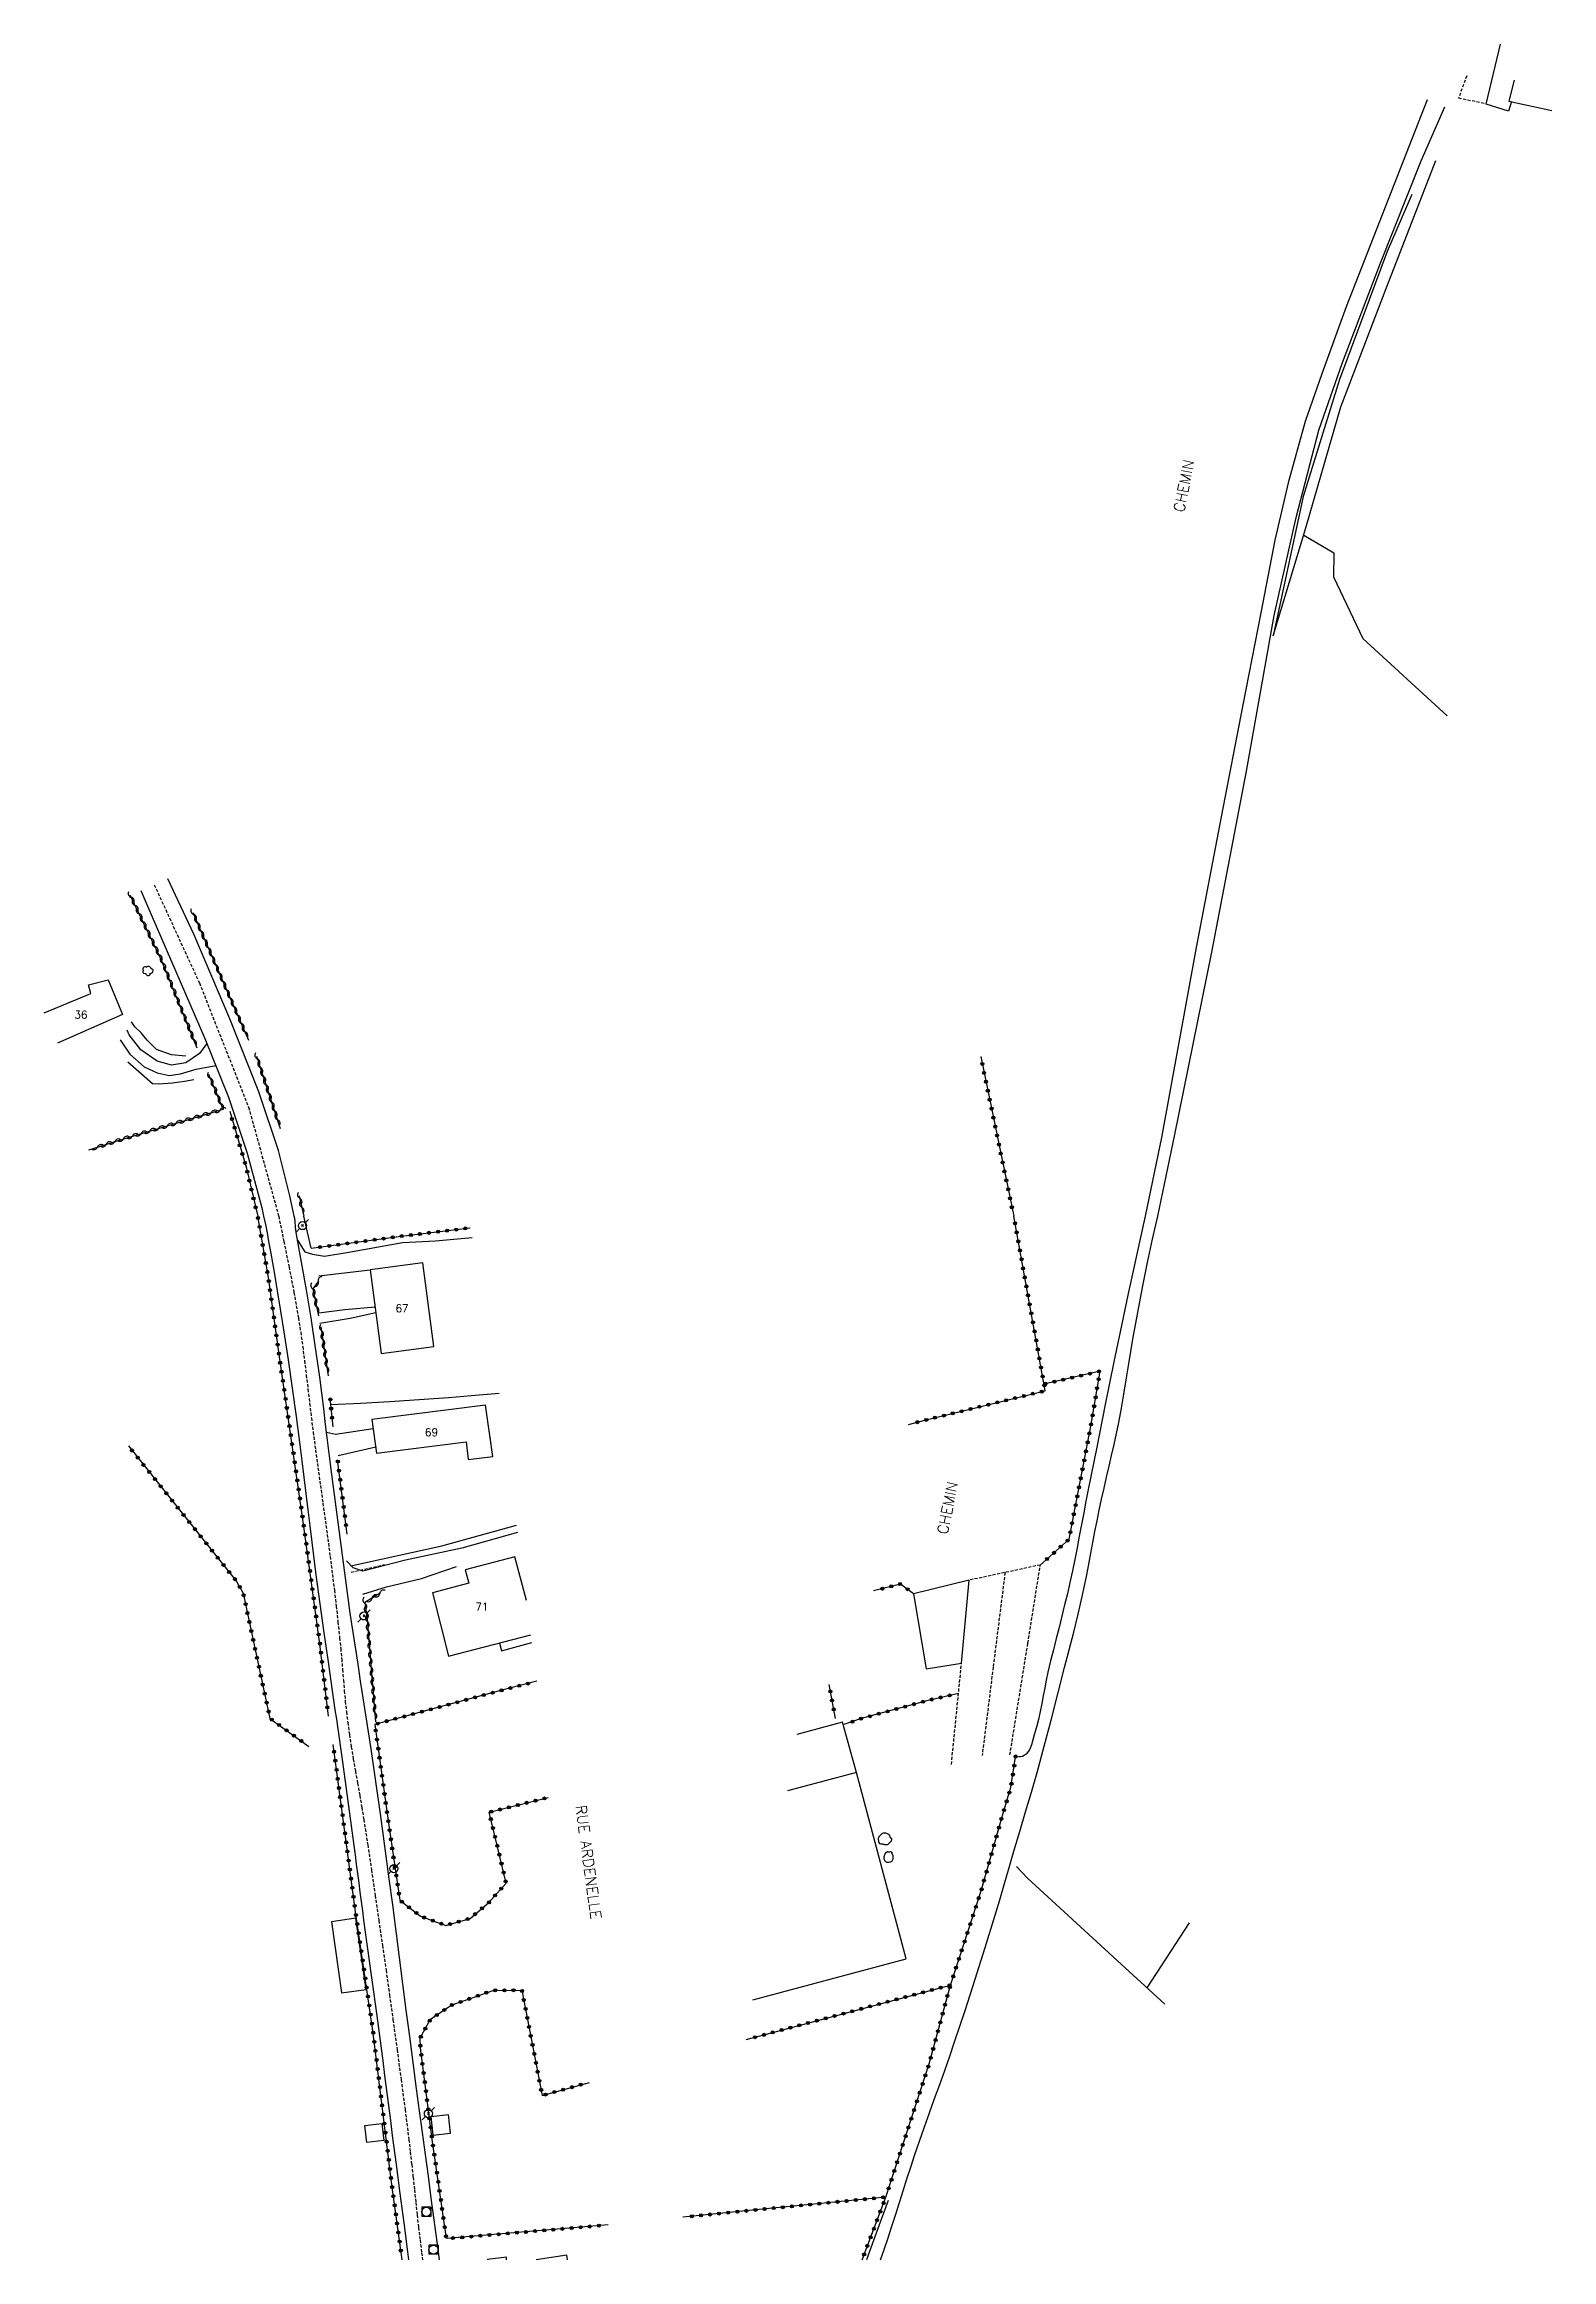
# Model space of a CAD drawing. Header units: millimetres. Extents: x 168000 to 168934, y 138000 to 139000.
# Drawn here: x 168177.7 to 168424.8, y 138000 to 138363.1 of the extents above; entities that cross this region are included whole.
import ezdxf
from ezdxf.enums import TextEntityAlignment as Align

# ---------------------------------------------------------------- set-up
doc = ezdxf.new("R2010")
doc.units = ezdxf.units.MM
doc.linetypes.add('DASHED', pattern=[0.75, 0.5, -0.25])
doc.layers.get('0').update_dxf_attribs({"linetype": 'CONTINUOUS'})
for name, color, linetype in [('W0001', 6, 'DASHED'), ('W0008', 7, 'CONTINUOUS'), ('W0017', 7, 'CONTINUOUS'), ('W0071', 7, 'CONTINUOUS'), ('W0101', 7, 'CONTINUOUS'), ('W0104', 1, 'CONTINUOUS'), ('W0112', 1, 'DASHED'), ('W0130', 7, 'CONTINUOUS'), ('W0211', 2, 'CONTINUOUS'), ('W0214', 2, 'CONTINUOUS'), ('W0300', 7, 'CONTINUOUS'), ('W0310', 3, 'CONTINUOUS'), ('W0323', 7, 'CONTINUOUS'), ('W0330', 7, 'CONTINUOUS'), ('W0333', 7, 'CONTINUOUS'), ('W0420', 7, 'CONTINUOUS'), ('W0473', 7, 'CONTINUOUS'), ('W0989', 7, 'CONTINUOUS'), ('W0991', 7, 'CONTINUOUS')]:
    doc.layers.add(name, color=color, linetype=linetype)
doc.styles.get("Standard").update_dxf_attribs({"font": 'romans.shx', "width": 0.85})

# ---------------------------------------------------------------- blocks, each defined once
blk = doc.blocks.new('T300')
for p, q in [((-0.8, 0.51), (-0.86, 0.34)), ((-0.86, 0.34), (-0.86, 0.17)), ((-0.86, 0.17), (-0.74, 0.06)), ((-0.69, 0.63), (-0.8, 0.51)), ((-0.8, -0.06), (-0.74, 0.06)), ((-0.74, 0.06), (-0.69, 0.11)), ((-0.57, 0.69), (-0.69, 0.63)), ((-0.46, 0.69), (-0.57, 0.69)), ((-0.29, 0.63), (-0.46, 0.69)), ((-0.29, 0.63), (-0.17, 0.74)), ((-0.23, 0.57), (-0.29, 0.63)), ((-0.17, 0.74), (-0.06, 0.8)), ((-0.06, 0.8), (0.06, 0.8)), ((0.06, 0.8), (0.23, 0.74)), ((0.23, 0.74), (0.34, 0.63)), ((0.34, 0.63), (0.4, 0.51)), ((0.46, 0.46), (0.34, 0.46)), ((0.4, 0.51), (0.4, 0.46)), ((0.57, 0.4), (0.46, 0.46)), ((0.57, 0.4), (0.69, 0.29)), ((0.69, 0.29), (0.74, 0.17)), ((0.74, 0.06), (0.69, -0.17)), ((0.74, 0.17), (0.74, 0.06)), ((-0.8, -0.17), (-0.8, -0.06)), ((-0.8, -0.23), (-0.8, -0.17)), ((-0.74, -0.34), (-0.8, -0.23)), ((-0.69, -0.4), (-0.74, -0.34)), ((-0.51, -0.46), (-0.69, -0.4)), ((-0.4, -0.46), (-0.51, -0.46)), ((-0.4, -0.46), (-0.34, -0.46)), ((-0.34, -0.46), (-0.34, -0.4)), ((-0.34, -0.51), (-0.34, -0.46)), ((-0.29, -0.63), (-0.34, -0.51)), ((-0.17, -0.74), (-0.29, -0.63)), ((-0.06, -0.8), (-0.17, -0.74)), ((0.06, -0.8), (-0.06, -0.8)), ((0.17, -0.74), (0.06, -0.8)), ((0.23, -0.69), (0.17, -0.74)), ((0.29, -0.46), (0.23, -0.46)), ((0.29, -0.63), (0.23, -0.69)), ((0.46, -0.4), (0.29, -0.46)), ((0.34, -0.51), (0.29, -0.63)), ((0.34, -0.51), (0.34, -0.46)), ((0.57, -0.34), (0.46, -0.4)), ((0.63, -0.29), (0.57, -0.34)), ((0.69, -0.17), (0.63, -0.29))]:
    blk.add_line(p, q)
blk = doc.blocks.new('T473')
for p, q in [((-0.166667, 0.166667), (0.166667, -0.166667)), ((-0.166667, -0.166667), (0.166667, 0.166667)), ((0.500001, 0.500001), (1.000002, 1.000002)), ((-1.000002, -1.000002), (-0.500001, -0.500001))]:
    blk.add_line(p, q)
blk.add_ellipse((0, 0), major_axis=(0.471405, 0.471405), ratio=1, start_param=5.4977871438, end_param=11.780972451)
blk = doc.blocks.new('T420')
for p, q in [((0.75, 0.75), (-0.75, 0.75)), ((-0.75, 0.75), (-0.75, -0.75)), ((0.75, 0.75), (0.75, -0.75)), ((0.75, -0.75), (-0.75, -0.75))]:
    blk.add_line(p, q)
blk.add_ellipse((0, 0), major_axis=(-0.53, 0.53), ratio=1, start_param=3.926991, end_param=10.210176)
blk = doc.blocks.new('t323o')
at = {"color": 0, "linetype": 'Continuous'}
for radius in [0.25, 0.15]:
    blk.add_circle((0, 0), radius, dxfattribs=at)
blk = doc.blocks.new('t310o')
at = {"color": 0, "linetype": 'Continuous'}
for centre, start, end in [((-0.5, 0.38), 216.8699, 323.1304), ((0.5, -0.37), 36.8699, 143.1303)]:
    blk.add_arc(centre, 0.625, start, end, dxfattribs=at)

msp = doc.modelspace()

# ---------------------------------------------------------------- linework, layer by layer
at = {"layer": 'W0001'}
for points in [[(168195.69, 138225.33), (168203.09, 138209.24), (168211.16, 138188.86), (168216.1, 138171)], [(168216.1, 138171), (168216.94, 138166.84), (168217.79, 138162.68), (168218.6, 138158.51), (168219.33, 138154.33), (168219.7, 138152), (168220.03, 138149.66), (168220.33, 138147.32), (168220.62, 138144.98), (168220.89, 138142.64), (168221.17, 138140.3), (168221.45, 138137.96), (168221.75, 138135.62), (168222.14, 138132.7), (168222.54, 138129.79), (168222.94, 138126.88), (168223.34, 138123.97), (168223.75, 138121.05), (168224.14, 138118.14), (168224.53, 138115.23), (168224.9, 138112.31), (168225.22, 138109.71), (168225.52, 138107.11), (168225.81, 138104.5), (168226.09, 138101.9), (168226.26, 138100.17), (168226.42, 138098.43), (168226.56, 138096.7), (168226.71, 138094.96), (168226.85, 138093.23), (168227.02, 138091.5), (168227.2, 138089.76), (168227.41, 138088.04), (168227.69, 138086.04), (168228, 138084.04), (168228.33, 138082.05), (168228.67, 138080.07), (168229.03, 138078.08), (168229.38, 138076.09), (168229.72, 138074.11), (168230.05, 138072.12), (168230.69, 138067.98), (168231.31, 138063.85), (168231.92, 138059.71), (168232.52, 138055.57), (168233.11, 138051.51), (168233.69, 138047.44), (168234.27, 138043.38), (168234.83, 138039.31), (168235.5, 138034.41), (168236.16, 138029.51), (168236.81, 138024.6), (168237.43, 138019.7), (168237.67, 138017.64), (168237.9, 138015.58), (168238.12, 138013.52), (168238.34, 138011.46), (168238.56, 138009.39), (168238.79, 138007.33), (168239.02, 138005.27), (168239.27, 138003.22), (168239.53, 138001.14), (168239.68, 138000)]]:
    msp.add_lwpolyline(points, dxfattribs=at)
at = {"layer": 'W0008'}
for points in [[(168218.64, 138171), (168217.93, 138174.36), (168216.04, 138181.77), (168212.85, 138191.36), (168208.07, 138203.36), (168202.18, 138217.21), (168197.92, 138226.29)], [(168193.48, 138224.37), (168194.48, 138222.07), (168204, 138200.14)], [(168204, 138200.14), (168207.87, 138190.53), (168210.94, 138181.33), (168213.36, 138172.38), (168213.63, 138171)], [(168213.63, 138171), (168213.93, 138169.63), (168214.19, 138168.26), (168214.43, 138166.88), (168214.68, 138165.5), (168215.29, 138162.15), (168215.87, 138158.8), (168216.42, 138155.44), (168216.95, 138152.08), (168217.65, 138147.46), (168218.3, 138142.83), (168218.94, 138138.19), (168219.55, 138133.55), (168219.9, 138130.89), (168220.23, 138128.23), (168220.56, 138125.56), (168220.88, 138122.9), (168221.2, 138120.24), (168221.53, 138117.57), (168221.86, 138114.91), (168222.2, 138112.25), (168222.85, 138107.49), (168223.51, 138102.74), (168224.19, 138097.99), (168224.87, 138093.24), (168225.09, 138091.69), (168225.32, 138090.13), (168225.55, 138088.57), (168225.78, 138087.02), (168226.01, 138085.46), (168226.23, 138083.9), (168226.46, 138082.34), (168226.68, 138080.79), (168227.12, 138077.55), (168227.55, 138074.32), (168227.98, 138071.09), (168228.41, 138067.86), (168228.61, 138066.33), (168228.81, 138064.81), (168229.01, 138063.28), (168229.21, 138061.76), (168229.41, 138060.23), (168229.61, 138058.71), (168229.81, 138057.18), (168230.02, 138055.66), (168230.28, 138053.69), (168230.55, 138051.73), (168230.83, 138049.77), (168231.1, 138047.8), (168231.38, 138045.84), (168231.65, 138043.88), (168231.92, 138041.91), (168232.18, 138039.95), (168232.51, 138037.5), (168232.83, 138035.05), (168233.15, 138032.61), (168233.46, 138030.16), (168233.78, 138027.71), (168234.09, 138025.27), (168234.41, 138022.82), (168234.72, 138020.37), (168235.35, 138015.6), (168235.97, 138010.83), (168236.59, 138006.06), (168237.22, 138001.3), (168237.39, 138000)], [(168242.46, 138000), (168242.08, 138002.94), (168241.6, 138006.52), (168241.11, 138010.1), (168240.63, 138013.68), (168240.14, 138017.25), (168239.65, 138020.83), (168239.17, 138024.41), (168238.69, 138027.99), (168238.13, 138032.3), (168237.57, 138036.6), (168237.02, 138040.91), (168236.47, 138045.22), (168235.92, 138049.52), (168235.36, 138053.83), (168234.8, 138058.14), (168234.23, 138062.44), (168233.5, 138067.76), (168232.76, 138073.08), (168232.01, 138078.39), (168231.24, 138083.7), (168230.83, 138086.49), (168230.4, 138089.27), (168229.97, 138092.05), (168229.53, 138094.83), (168229.1, 138097.61), (168228.67, 138100.39), (168228.25, 138103.17), (168227.84, 138105.96), (168227.03, 138111.75), (168226.26, 138117.53), (168225.5, 138123.33), (168224.75, 138129.12), (168224.42, 138131.7), (168224.1, 138134.29), (168223.78, 138136.88), (168223.47, 138139.47), (168223.15, 138142.06), (168222.82, 138144.64), (168222.47, 138147.23), (168222.1, 138149.81), (168221.4, 138154.37), (168220.65, 138158.93), (168219.85, 138163.48), (168219, 138168.02), (168218.94, 138168.39), (168218.9, 138168.76), (168218.87, 138169.14), (168218.84, 138169.51), (168218.82, 138169.88), (168218.78, 138170.26), (168218.72, 138170.63), (168218.64, 138171)]]:
    msp.add_lwpolyline(points, dxfattribs=at)
at = {"layer": 'W0017'}
for points in [[(168190.09, 138199.92), (168191.68, 138197.57), (168194.04, 138195.46), (168196.17, 138194.5), (168198.16, 138194.08), (168200.02, 138194.33), (168202.55, 138195.11), (168205.79, 138195.69)], [(168204.33, 138199.32), (168203.14, 138197.66), (168200.9, 138196.12), (168198.5, 138195.75), (168196.17, 138196.39), (168193.5, 138198.28), (168191.61, 138200.73), (168191.27, 138201.49)], [(168219.17, 138167.1), (168220.39, 138165.18), (168221.63, 138164.79), (168223.63, 138164.47), (168227.61, 138165.1), (168236.41, 138166.71), (168241.79, 138166.98), (168247.82, 138167.51)], [(168222.66, 138161.21), (168231.08, 138162.23)], [(168222.7, 138155.16), (168226.94, 138155.73), (168231.89, 138156.16)], [(168232.02, 138155.19), (168227.82, 138154.26), (168222.83, 138153.4)], [(168223.91, 138135.59), (168225.39, 138135.27), (168231.57, 138136.21)], [(168232, 138133.18), (168225.85, 138131.76)], [(168255.25, 138119.16), (168246.1, 138116.59), (168236.91, 138114.62), (168229.88, 138112.85), (168228.28, 138113.4), (168227.19, 138114.53)], [(168229.87, 138109.09), (168233.76, 138110.29), (168239.5, 138111.65), (168245.25, 138113.62)]]:
    msp.add_lwpolyline(points, dxfattribs=at)
at = {"layer": 'W0071'}
for points in [[(168404.38, 138353.98), (168391.09, 138320.02), (168387.08, 138309.07), (168384.37, 138301.22), (168381.56, 138291.18), (168379.37, 138281.78), (168377.09, 138269.89), (168374.13, 138254.8), (168370.59, 138236.44), (168366.48, 138215.06), (168360.79, 138183.88), (168358.11, 138171)], [(168360.2, 138171), (168362.93, 138184.1), (168369.06, 138214.29), (168374.77, 138243.95), (168379.3, 138269.47), (168382.89, 138285.52), (168386.61, 138299.84), (168390.5, 138310.92), (168396.63, 138327.06), (168403.35, 138343.94), (168407.23, 138352.83), (168407.23, 138352.83)], [(168404.38, 138353.98), (168404.38, 138353.98), (168404.38, 138353.98)], [(168314.77, 138000), (168315.35, 138001.67), (168315.99, 138003.59), (168316.62, 138005.51), (168317.24, 138007.44), (168317.85, 138009.37), (168318.46, 138011.31), (168319.07, 138013.24), (168319.7, 138015.16), (168320.34, 138017.08), (168321.14, 138019.42), (168321.95, 138021.75), (168322.78, 138024.07), (168323.62, 138026.39), (168324.46, 138028.71), (168325.28, 138031.03), (168326.1, 138033.36), (168326.9, 138035.7), (168328.6, 138040.84), (168330.26, 138045.99), (168331.89, 138051.15), (168333.49, 138056.32), (168334.29, 138058.97), (168335.07, 138061.63), (168335.85, 138064.29), (168336.63, 138066.95), (168337.58, 138070.17), (168338.54, 138073.39), (168339.49, 138076.61), (168340.41, 138079.84), (168341.58, 138084.13), (168342.71, 138088.44), (168343.82, 138092.75), (168344.93, 138097.06), (168345.67, 138099.96), (168346.42, 138102.86), (168347.15, 138105.77), (168347.83, 138108.69), (168348.21, 138110.45), (168348.57, 138112.22), (168348.91, 138113.99), (168349.24, 138115.76), (168349.57, 138117.53), (168349.9, 138119.31), (168350.24, 138121.07), (168350.6, 138122.84), (168350.99, 138124.64), (168351.39, 138126.43), (168351.8, 138128.23), (168352.22, 138130.02), (168352.63, 138131.81), (168353.03, 138133.61), (168353.42, 138135.4), (168353.79, 138137.21), (168354.23, 138139.53), (168354.64, 138141.85), (168355.03, 138144.18), (168355.41, 138146.51), (168355.79, 138148.84), (168356.17, 138151.16), (168356.58, 138153.49), (168357.02, 138155.81), (168357.76, 138159.62), (168358.53, 138163.42), (168359.33, 138167.22), (168360.2, 138171)], [(168358.11, 138171), (168357.18, 138166.79), (168356.26, 138162.57), (168355.35, 138158.36), (168354.45, 138154.13), (168353.02, 138147.15), (168351.6, 138140.17), (168350.19, 138133.18), (168348.8, 138126.2), (168348.42, 138124.29), (168348.06, 138122.39), (168347.7, 138120.48), (168347.33, 138118.58), (168346.97, 138116.67), (168346.59, 138114.77), (168346.2, 138112.87), (168345.8, 138110.97), (168345.38, 138109.13), (168344.93, 138107.29), (168344.48, 138105.45), (168344.01, 138103.62), (168343.55, 138101.79), (168343.08, 138099.95), (168342.63, 138098.12), (168342.19, 138096.27), (168341.91, 138094.99), (168341.66, 138093.71), (168341.42, 138092.42), (168341.18, 138091.13), (168340.92, 138089.83), (168340.64, 138088.55), (168340.32, 138087.27), (168339.95, 138086.01), (168339.72, 138085.21), (168339.49, 138084.36), (168339.15, 138083.54), (168338.6, 138082.83), (168338.32, 138082.62), (168338.02, 138082.48), (168337.68, 138082.4), (168337.35, 138082.4)], [(168316.03, 138009.71), (168314.47, 138005.54), (168312.93, 138001.36), (168312.43, 138000)]]:
    msp.add_lwpolyline(points, dxfattribs=at)
at = {"layer": 'W0101'}
for points in [[(168177.67, 138204.32), (168185.28, 138207.48), (168184.94, 138208.9), (168188.15, 138209.76), (168190.48, 138204.04)], [(168190.48, 138204.04), (168179.85, 138199.36)], [(168256.71, 138108.01), (168254.83, 138115.16), (168246.69, 138113.08), (168247.27, 138110.87), (168241.32, 138109.3), (168243.95, 138098.89)], [(168243.95, 138098.89), (168257.44, 138102.39)], [(168253.44, 138000), (168253.45, 138000.39), (168250.3, 138000.05)], [(168250.3, 138000.05), (168250.3, 138000)], [(168263.45, 138000), (168263.35, 138000.76), (168258.29, 138000)]]:
    msp.add_lwpolyline(points, dxfattribs=at)
for points in [[(168231.08, 138162.23), (168232.91, 138148.49), (168241.55, 138149.64), (168239.7, 138163.34)], [(168231.36, 138137.71), (168232.13, 138132.19), (168246.82, 138134.05), (168247.18, 138131.15), (168251.22, 138131.6), (168250.78, 138134.73), (168250.78, 138134.67), (168250.01, 138140.04)]]:
    msp.add_lwpolyline(points, close=True, dxfattribs=at)
at = {"layer": 'W0104'}
for points in [[(168418.19, 138353.66), (168417.72, 138352.12), (168414.03, 138353.25), (168416.37, 138363.05)], [(168418.63, 138357.18), (168417.77, 138353.75), (168424.78, 138352.21)], [(168252.3, 138101.06), (168252.62, 138099.77), (168257.6, 138101.13)], [(168293.82, 138042.58), (168318.98, 138049.32), (168310.8, 138079.85), (168308.53, 138088.09), (168301.06, 138086.07)], [(168310.8, 138079.85), (168299.51, 138076.81)]]:
    msp.add_lwpolyline(points, dxfattribs=at)
msp.add_lwpolyline([(168328.03, 138097.77), (168329.28, 138111.38), (168320.18, 138109.13), (168322.25, 138096.81)], close=True, dxfattribs=at)
at = {"layer": 'W0112'}
for points in [[(168410.84, 138357.89), (168409.52, 138354.28)], [(168409.52, 138354.28), (168413.85, 138353.37)], [(168227.96, 138112.68), (168233.42, 138113.91)], [(168335.96, 138082.71), (168338.91, 138101.03), (168340.94, 138113.84), (168329.47, 138111.4)], [(168335.16, 138112.61), (168333.21, 138097.09), (168331.42, 138082.65)], [(168326.37, 138081.17), (168328.03, 138097.79)]]:
    msp.add_lwpolyline(points, dxfattribs=at)
at = {"layer": 'W0130'}
for points in [[(168316.46, 138069.06), (168316.41, 138069.11), (168316.37, 138069.18), (168316.34, 138069.25), (168316.32, 138069.32), (168316.3, 138069.39), (168316.28, 138069.46), (168316.24, 138069.53), (168316.2, 138069.59), (168316.11, 138069.68), (168316, 138069.75), (168315.89, 138069.81), (168315.77, 138069.85), (168315.62, 138069.89), (168315.47, 138069.92), (168315.31, 138069.92), (168315.16, 138069.89), (168315.03, 138069.83), (168314.91, 138069.73), (168314.82, 138069.63), (168314.72, 138069.53), (168314.65, 138069.47), (168314.57, 138069.4), (168314.5, 138069.33), (168314.45, 138069.24), (168314.41, 138069.14), (168314.38, 138069.04), (168314.37, 138068.93), (168314.38, 138068.82), (168314.4, 138068.67), (168314.43, 138068.51), (168314.5, 138068.36), (168314.61, 138068.23), (168314.71, 138068.18), (168314.82, 138068.15), (168314.93, 138068.15), (168315.03, 138068.14), (168315.14, 138068.11), (168315.25, 138068.09), (168315.36, 138068.08), (168315.48, 138068.06), (168315.58, 138068.05), (168315.68, 138068.03), (168315.79, 138068.02), (168315.9, 138068.04), (168316, 138068.1), (168316.09, 138068.19), (168316.16, 138068.28), (168316.23, 138068.36), (168316.31, 138068.42), (168316.39, 138068.49), (168316.47, 138068.56), (168316.53, 138068.65), (168316.55, 138068.69), (168316.57, 138068.73), (168316.59, 138068.77), (168316.61, 138068.81), (168316.62, 138068.86), (168316.62, 138068.91), (168316.62, 138068.97), (168316.59, 138069.02), (168316.58, 138069.03), (168316.56, 138069.04), (168316.55, 138069.04), (168316.53, 138069.04), (168316.51, 138069.04), (168316.5, 138069.04), (168316.48, 138069.05)], [(168316.63, 138066.73), (168316.51, 138066.82), (168316.36, 138066.83), (168316.22, 138066.8), (168316.1, 138066.79), (168316.02, 138066.8), (168315.94, 138066.82), (168315.84, 138066.82), (168315.76, 138066.8), (168315.62, 138066.71), (168315.52, 138066.58), (168315.44, 138066.44), (168315.38, 138066.3), (168315.34, 138066.16), (168315.31, 138066.02), (168315.31, 138065.87), (168315.32, 138065.72), (168315.35, 138065.59), (168315.4, 138065.46), (168315.47, 138065.34), (168315.57, 138065.24), (168315.66, 138065.18), (168315.76, 138065.14), (168315.87, 138065.12), (168315.98, 138065.12), (168316.16, 138065.14), (168316.34, 138065.18), (168316.51, 138065.27), (168316.65, 138065.39), (168316.71, 138065.48), (168316.76, 138065.58), (168316.8, 138065.68), (168316.82, 138065.78), (168316.83, 138065.88), (168316.83, 138065.98), (168316.83, 138066.08), (168316.82, 138066.18), (168316.8, 138066.24), (168316.78, 138066.3), (168316.75, 138066.35), (168316.72, 138066.41), (168316.69, 138066.46), (168316.66, 138066.51), (168316.64, 138066.57), (168316.62, 138066.63), (168316.62, 138066.64), (168316.63, 138066.65), (168316.63, 138066.67), (168316.64, 138066.68), (168316.64, 138066.69), (168316.64, 138066.71), (168316.64, 138066.72)]]:
    msp.add_lwpolyline(points, close=True, dxfattribs=at)
at = {"layer": 'W0211'}
msp.add_lwpolyline([(168401.84, 138338.43), (168397.81, 138329.08), (168389.98, 138308.14), (168384.03, 138288.96), (168379.13, 138266.1)], dxfattribs=at)
at = {"layer": 'W0214'}
msp.add_lwpolyline([(168379.13, 138266.1), (168384.49, 138283.82), (168390.23, 138303.63), (168397.81, 138323.49), (168405.78, 138343.99)], dxfattribs=at)
at = {"layer": 'W0300'}
for points in [[(168200.86, 138197.22), (168198.53, 138197.44), (168196.07, 138198.35), (168194.55, 138199.87), (168193.55, 138201.07), (168192.52, 138202.03), (168191.95, 138202.86)], [(168191.34, 138196.32), (168195.39, 138192.76), (168196.51, 138192.71), (168198.67, 138192.86), (168200.64, 138193.13), (168202.18, 138193.42)], [(168224.66, 138140.12), (168229.48, 138140.36), (168234.3, 138140.64), (168239.12, 138140.96), (168243.94, 138141.32), (168248.98, 138141.73), (168252.26, 138142.02)], [(168227.91, 138113.72), (168242.86, 138117), (168255.09, 138120.37)]]:
    msp.add_lwpolyline(points, dxfattribs=at)
at = {"layer": 'W0310'}
for points in [[(168202.74, 138198.55), (168196.91, 138212.99), (168191.76, 138223.64), (168191.76, 138223.64)], [(168202.03, 138220.77), (168211.16, 138199.85)], [(168212.46, 138197.25), (168216.36, 138185.4)], [(168184.95, 138181.88), (168190.73, 138183.71), (168206.99, 138188.54), (168204.66, 138194.21)], [(168219.45, 138174.36), (168220.21, 138171)], [(168222.64, 138160.36), (168221.7, 138159.1), (168222.64, 138154.69)], [(168223.03, 138152.86), (168224.19, 138144.83)], [(168232.74, 138109.23), (168230.21, 138107.68), (168230.59, 138104.93), (168231.99, 138088.15)]]:
    msp.add_lwpolyline(points, dxfattribs=at)
at = {"layer": 'W0323'}
for points in [[(168331.18, 138197.2), (168336.59, 138171)], [(168208.07, 138188.2), (168210.81, 138178.9), (168212.33, 138172.38), (168212.66, 138171)], [(168224.26, 138089.05), (168222.8, 138101.33), (168220.12, 138120.93), (168218.22, 138134.23), (168216.26, 138147.58), (168214.4, 138160.95), (168212.66, 138171)], [(168319.33, 138136.87), (168322.03, 138137.59), (168341.76, 138142.4), (168336.59, 138171)], [(168221.4, 138165.74), (168236.16, 138167.72), (168247.46, 138169.09)], [(168340.94, 138113.84), (168345.65, 138118.06), (168349.22, 138136.57), (168350.73, 138145.6), (168341.54, 138143.49)], [(168225, 138136.49), (168224.53, 138141.17)], [(168191.46, 138133.36), (168209.26, 138111.09), (168210.27, 138109.24), (168214.67, 138088.71), (168221.03, 138084.11)], [(168227.34, 138118.9), (168225.75, 138131.08)], [(168320.18, 138109.13), (168318.02, 138110.73), (168313.6, 138109.59)], [(168258.43, 138094.79), (168252.66, 138093.31), (168231.87, 138087.73), (168234.15, 138071.15), (168235.96, 138058.91), (168239.36, 138056.29), (168243.48, 138054.79), (168247.46, 138055.92), (168250.49, 138058.47), (168253.38, 138061.72), (168250.6, 138073.33), (168260.28, 138075.75)], [(168307.37, 138088.7), (168306.32, 138094.25)], [(168327.53, 138092.8), (168322.34, 138091.61), (168311.57, 138088.67), (168308.74, 138087.68)], [(168236.32, 138000), (168234.65, 138012.26), (168231.6, 138037.12), (168228.69, 138056.98), (168225.02, 138084.43)], [(168326.2, 138045.01), (168331.25, 138060.46), (168334.73, 138072.81), (168336.14, 138077.45), (168336.95, 138082.75)], [(168270.08, 138005.73), (168267.57, 138005.48), (168243.59, 138003.45), (168241.31, 138019.34), (168239.32, 138034.74), (168239.3, 138036.37), (168240.98, 138039.39), (168244.36, 138041.7), (168251.25, 138044.14), (168255.97, 138044.16), (168259.3, 138026.91), (168267.03, 138029.06)], [(168292.74, 138036.07), (168296.89, 138037.19), (168326.2, 138045.01)], [(168315.62, 138010.25), (168322.72, 138032.08), (168326.2, 138045.01)], [(168311.75, 138000), (168315.62, 138010.26), (168295.97, 138008.33), (168282.32, 138006.96)]]:
    msp.add_lwpolyline(points, dxfattribs=at)
at = {"layer": 'W0330'}
for points in [[(168384.13, 138282.63), (168389.07, 138279.71), (168389.02, 138275.8), (168393.82, 138265.68), (168407.66, 138253.01)], [(168221.4, 138165.74), (168220.21, 138171)], [(168361.34, 138041.85), (168353.54, 138049.05), (168338.87, 138062.53), (168337.06, 138064.43)], [(168365.33, 138055.2), (168358.39, 138044.57)]]:
    msp.add_lwpolyline(points, dxfattribs=at)
at = {"layer": 'W0333'}
for points in [[(168230.42, 138044.3), (168228.76, 138055.97), (168224.74, 138055.39), (168226.41, 138043.73)], [(168226.41, 138043.73), (168230.42, 138044.3)], [(168230.2, 138022), (168233.02, 138022.32)], [(168233.02, 138022.32), (168233.35, 138019.53), (168230.52, 138019.2), (168230.2, 138022)], [(168241.04, 138023.45), (168243.91, 138023.77)], [(168241.04, 138023.45), (168241.39, 138020.39), (168244.26, 138020.71), (168243.91, 138023.77)]]:
    msp.add_lwpolyline(points, dxfattribs=at)

# ---------------------------------------------------------------- block references
at = {"layer": 'W0300'}
msp.add_blockref('T300', (168194.7, 138211.2), dxfattribs=at)
at = {"layer": 'W0310'}
for p, rotation in [((168191.93, 138223.27), 115.8310984420388), ((168192.59, 138221.92), 115.8310984420388), ((168193.24, 138220.57), 115.8310984420388), ((168202.16, 138220.47), 293.5623944270434), ((168193.89, 138219.22), 115.8310984420388), ((168194.55, 138217.87), 115.8310984420388), ((168202.76, 138219.1), 293.5623944270434), ((168203.36, 138217.72), 293.5623944270434), ((168195.2, 138216.52), 115.8310984420388), ((168195.85, 138215.17), 115.8310984420388), ((168196.51, 138213.82), 115.8310984420388), ((168203.96, 138216.35), 293.5623944270434), ((168204.56, 138214.97), 293.5623944270434), ((168205.16, 138213.6), 293.5623944270434), ((168197.12, 138212.46), 112.0023858149086), ((168197.69, 138211.06), 112.0023858149086), ((168198.25, 138209.67), 112.0023858149086), ((168205.76, 138212.22), 293.5623944270434), ((168206.36, 138210.85), 293.5623944270434), ((168198.81, 138208.28), 112.0023858149086), ((168199.37, 138206.89), 112.0023858149086), ((168206.96, 138209.47), 293.5623944270434), ((168207.56, 138208.1), 293.5623944270434), ((168208.16, 138206.72), 293.5623944270434), ((168199.93, 138205.5), 112.0023858149086), ((168200.5, 138204.11), 112.0023858149086), ((168201.06, 138202.72), 112.0023858149086), ((168208.76, 138205.35), 293.5623944270434), ((168209.36, 138203.97), 293.5623944270434), ((168209.96, 138202.6), 293.5623944270434), ((168201.62, 138201.33), 112.0023858149086), ((168202.18, 138199.94), 112.0023858149086), ((168210.56, 138201.22), 293.5623944270434), ((168212.6, 138196.8), 288.2211594576752), ((168213.07, 138195.37), 288.2211594576752), ((168204.9, 138193.61), 112.3551856873698), ((168205.48, 138192.22), 112.3551856873698), ((168213.54, 138193.95), 288.2211594576752), ((168214.01, 138192.53), 288.2211594576752), ((168206.05, 138190.83), 112.3551856873698), ((168206.49, 138188.39), 16.54848802341255), ((168206.62, 138189.44), 112.3551856873698), ((168214.48, 138191.1), 288.2211594576752), ((168214.95, 138189.68), 288.2211594576752), ((168215.42, 138188.25), 288.2211594576752), ((168194.98, 138184.97), 16.54848802341255), ((168196.42, 138185.4), 16.54848802341255), ((168197.86, 138185.83), 16.54848802341255), ((168199.3, 138186.26), 16.54848802341255), ((168200.73, 138186.68), 16.54848802341255), ((168202.17, 138187.11), 16.54848802341255), ((168203.61, 138187.54), 16.54848802341255), ((168205.05, 138187.96), 16.54848802341255), ((168215.89, 138186.83), 288.2211594576752), ((168186.38, 138182.33), 17.60762994066466), ((168187.81, 138182.78), 17.60762994066466), ((168189.24, 138183.24), 17.60762994066466), ((168190.67, 138183.69), 17.60762994066466), ((168192.11, 138184.12), 16.54848802341255), ((168193.55, 138184.55), 16.54848802341255), ((168219.55, 138173.93), 282.7521248593051), ((168219.88, 138172.46), 282.7521248593051), ((168221.71, 138159.1), 281.920738540055), ((168222.59, 138160.3), 233.4439886919456), ((168222.02, 138157.63), 281.920738540055), ((168222.33, 138156.16), 281.920738540055), ((168223.12, 138152.25), 278.2260483088897), ((168223.33, 138150.77), 278.2260483088897), ((168223.55, 138149.29), 278.2260483088897), ((168223.76, 138147.8), 278.2260483088897), ((168223.98, 138146.32), 278.2260483088897), ((168231.39, 138108.4), 211.4432771126119), ((168232.67, 138109.18), 211.4432771126119), ((168230.22, 138107.56), 277.9225204511622), ((168230.43, 138106.08), 277.9225204511622), ((168230.62, 138104.59), 274.7820057220179), ((168230.74, 138103.1), 274.7820057220179), ((168230.87, 138101.6), 274.7820057220179), ((168230.99, 138100.11), 274.7820057220179), ((168231.12, 138098.61), 274.7820057220179), ((168231.24, 138097.12), 274.7820057220179), ((168231.37, 138095.62), 274.7820057220179), ((168231.49, 138094.13), 274.7820057220179), ((168231.62, 138092.63), 274.7820057220179), ((168231.74, 138091.14), 274.7820057220179), ((168231.87, 138089.64), 274.7820057220179)]:
    msp.add_blockref('t310o', p, dxfattribs=dict(at, rotation=rotation))
at = {"layer": 'W0323'}
for p, rotation in [((168331.43, 138195.97), 281.6660132775953), ((168331.73, 138194.5), 281.6660132775953), ((168332.04, 138193.04), 281.6660132775953), ((168332.34, 138191.57), 281.6660132775953), ((168332.64, 138190.1), 281.6660132775953), ((168332.95, 138188.63), 281.6660132775953), ((168208.44, 138186.94), 286.4631756204032), ((168208.86, 138185.51), 286.4631756204032), ((168333.25, 138187.16), 281.6660132775953), ((168333.55, 138185.69), 281.6660132775953), ((168209.29, 138184.07), 286.4631756204032), ((168209.71, 138182.63), 286.4631756204032), ((168333.86, 138184.22), 281.6660132775953), ((168334.16, 138182.75), 281.6660132775953), ((168334.46, 138181.28), 281.6660132775953), ((168210.14, 138181.19), 286.4631756204032), ((168210.56, 138179.75), 286.4631756204032), ((168210.95, 138178.3), 283.1204004604235), ((168334.77, 138179.81), 281.6660132775953), ((168335.07, 138178.35), 281.6660132775953), ((168211.29, 138176.84), 283.1204004604235), ((168211.63, 138175.38), 283.1204004604235), ((168335.37, 138176.88), 281.6660132775953), ((168335.68, 138175.41), 281.6660132775953), ((168211.97, 138173.92), 283.1204004604235), ((168212.32, 138172.46), 283.1204004604235), ((168212.71, 138170.72), 99.84734436823533), ((168335.98, 138173.94), 281.6660132775953), ((168336.28, 138172.47), 281.6660132775953), ((168212.96, 138169.25), 99.84734436823533), ((168213.22, 138167.77), 99.84734436823533), ((168228.84, 138166.74), 7.66408968093863), ((168230.32, 138166.94), 7.66408968093863), ((168231.81, 138167.14), 7.66408968093863), ((168233.3, 138167.34), 7.66408968093863), ((168234.78, 138167.54), 7.66408968093863), ((168236.27, 138167.74), 6.908212423728298), ((168237.76, 138167.92), 6.908212423728298), ((168239.25, 138168.1), 6.908212423728298), ((168240.74, 138168.28), 6.908212423728298), ((168242.23, 138168.46), 6.908212423728298), ((168243.72, 138168.64), 6.908212423728298), ((168245.21, 138168.82), 6.908212423728298), ((168246.69, 138169), 6.908212423728298), ((168336.8, 138169.84), 100.2590744141921), ((168337.06, 138168.36), 100.2590744141921), ((168337.33, 138166.89), 100.2590744141921), ((168213.48, 138166.29), 99.84734436823533), ((168213.73, 138164.81), 99.84734436823533), ((168213.99, 138163.33), 99.84734436823533), ((168222.89, 138165.94), 7.66408968093863), ((168224.38, 138166.14), 7.66408968093863), ((168225.86, 138166.34), 7.66408968093863), ((168227.35, 138166.54), 7.66408968093863), ((168337.6, 138165.41), 100.2590744141921), ((168337.87, 138163.94), 100.2590744141921), ((168214.25, 138161.86), 99.84734436823533), ((168214.48, 138160.37), 97.89245153964109), ((168338.13, 138162.46), 100.2590744141921), ((168338.4, 138160.98), 100.2590744141921), ((168338.67, 138159.51), 100.2590744141921), ((168214.69, 138158.89), 97.89245153964109), ((168214.89, 138157.4), 97.89245153964109), ((168215.1, 138155.92), 97.89245153964109), ((168338.93, 138158.03), 100.2590744141921), ((168339.2, 138156.56), 100.2590744141921), ((168215.31, 138154.43), 97.89245153964109), ((168215.51, 138152.95), 97.89245153964109), ((168339.47, 138155.08), 100.2590744141921), ((168339.74, 138153.6), 100.2590744141921), ((168215.72, 138151.46), 97.89245153964109), ((168215.92, 138149.97), 97.89245153964109), ((168340, 138152.13), 100.2590744141921), ((168340.27, 138150.65), 100.2590744141921), ((168340.54, 138149.18), 100.2590744141921), ((168216.13, 138148.49), 97.89245153964109), ((168216.34, 138147), 98.37268117890598), ((168216.56, 138145.52), 98.37268117890598), ((168340.8, 138147.7), 100.2590744141921), ((168341.07, 138146.22), 100.2590744141921), ((168349.1, 138145.22), 192.9349341843288), ((168350.56, 138145.56), 192.9349341843288), ((168216.78, 138144.04), 98.37268117890598), ((168217, 138142.55), 98.37268117890598), ((168338.26, 138141.54), 13.69893968990791), ((168339.71, 138141.9), 13.69893968990791), ((168341.17, 138142.25), 13.69893968990791), ((168341.34, 138144.75), 100.2590744141921), ((168341.61, 138143.27), 100.2590744141921), ((168341.79, 138143.55), 192.9349341843288), ((168343.25, 138143.88), 192.9349341843288), ((168344.71, 138144.22), 192.9349341843288), ((168346.17, 138144.55), 192.9349341843288), ((168347.64, 138144.89), 192.9349341843288), ((168350.02, 138141.33), 80.52533111594904), ((168350.26, 138142.81), 80.52533111594904), ((168350.51, 138144.29), 80.52533111594904), ((168217.22, 138141.07), 98.37268117890598), ((168217.43, 138139.58), 98.37268117890598), ((168217.65, 138138.1), 98.37268117890598), ((168224.55, 138140.97), 95.75418985015135), ((168224.7, 138139.47), 95.75418985015135), ((168224.85, 138137.98), 95.75418985015135), ((168323.68, 138137.99), 13.69893968990791), ((168325.14, 138138.34), 13.69893968990791), ((168326.6, 138138.7), 13.69893968990791), ((168328.06, 138139.05), 13.69893968990791), ((168329.51, 138139.41), 13.69893968990791), ((168330.97, 138139.77), 13.69893968990791), ((168332.43, 138140.12), 13.69893968990791), ((168333.89, 138140.48), 13.69893968990791), ((168335.34, 138140.83), 13.69893968990791), ((168336.8, 138141.19), 13.69893968990791), ((168349.52, 138138.37), 80.52533111594904), ((168349.77, 138139.85), 80.52533111594904), ((168217.87, 138136.62), 98.37268117890598), ((168218.09, 138135.13), 98.37268117890598), ((168320.78, 138137.25), 14.91688644113237), ((168322.23, 138137.63), 13.69893968990791), ((168349, 138135.42), 79.06970946103345), ((168349.27, 138136.89), 80.52533111594904), ((168192.06, 138132.61), 308.634378348166), ((168193, 138131.44), 308.634378348166), ((168218.3, 138133.65), 98.1433714088873), ((168218.52, 138132.16), 98.1433714088873), ((168218.73, 138130.68), 98.1433714088873), ((168225.79, 138130.8), 97.43040277855964), ((168348.15, 138131), 79.06970946103345), ((168348.43, 138132.47), 79.06970946103345), ((168348.71, 138133.95), 79.06970946103345), ((168193.93, 138130.26), 308.634378348166), ((168194.87, 138129.09), 308.634378348166), ((168195.81, 138127.92), 308.634378348166), ((168196.74, 138126.75), 308.634378348166), ((168218.94, 138129.19), 98.1433714088873), ((168219.15, 138127.71), 98.1433714088873), ((168225.98, 138129.31), 97.43040277855964), ((168226.18, 138127.82), 97.43040277855964), ((168347.58, 138128.05), 79.06970946103345), ((168347.86, 138129.53), 79.06970946103345), ((168197.68, 138125.58), 308.634378348166), ((168198.62, 138124.41), 308.634378348166), ((168199.55, 138123.23), 308.634378348166), ((168219.37, 138126.22), 98.1433714088873), ((168219.58, 138124.74), 98.1433714088873), ((168219.79, 138123.25), 98.1433714088873), ((168226.37, 138126.33), 97.43040277855964), ((168226.56, 138124.85), 97.43040277855964), ((168226.76, 138123.36), 97.43040277855964), ((168346.72, 138123.64), 79.06970946103345), ((168347.01, 138125.11), 79.06970946103345), ((168347.29, 138126.58), 79.06970946103345), ((168200.49, 138122.06), 308.634378348166), ((168201.43, 138120.89), 308.634378348166), ((168202.36, 138119.72), 308.634378348166), ((168220, 138121.77), 98.1433714088873), ((168220.21, 138120.28), 97.77690973755605), ((168226.95, 138121.87), 97.43040277855964), ((168227.15, 138120.38), 97.43040277855964), ((168346.15, 138120.69), 79.06970946103345), ((168346.44, 138122.16), 79.06970946103345), ((168203.3, 138118.55), 308.634378348166), ((168204.24, 138117.38), 308.634378348166), ((168205.17, 138116.2), 308.634378348166), ((168220.42, 138118.8), 97.77690973755605), ((168220.62, 138117.31), 97.77690973755605), ((168343.18, 138115.84), 41.9076725234798), ((168344.29, 138116.84), 41.9076725234798), ((168345.41, 138117.84), 41.9076725234798), ((168345.87, 138119.22), 79.06970946103345), ((168206.11, 138115.03), 308.634378348166), ((168207.05, 138113.86), 308.634378348166), ((168207.98, 138112.69), 308.634378348166), ((168220.82, 138115.82), 97.77690973755605), ((168221.02, 138114.34), 97.77690973755605), ((168221.23, 138112.85), 97.77690973755605), ((168342.06, 138114.84), 41.9076725234798), ((168208.92, 138111.52), 308.634378348166), ((168209.72, 138110.25), 298.6407806196493), ((168210.34, 138108.9), 282.1021918236277), ((168221.43, 138111.37), 97.77690973755605), ((168221.63, 138109.88), 97.77690973755605), ((168315.06, 138109.97), 194.4779434579723), ((168316.51, 138110.34), 194.4779434579723), ((168317.96, 138110.72), 194.4779434579723), ((168319.18, 138109.88), 143.3943917032022), ((168210.66, 138107.44), 282.1021918236277), ((168210.97, 138105.97), 282.1021918236277), ((168221.84, 138108.39), 97.77690973755605), ((168222.04, 138106.91), 97.77690973755605), ((168222.24, 138105.42), 97.77690973755605), ((168211.29, 138104.5), 282.1021918236277), ((168211.6, 138103.04), 282.1021918236277), ((168211.91, 138101.57), 282.1021918236277), ((168222.45, 138103.93), 97.77690973755605), ((168222.65, 138102.45), 97.77690973755605), ((168212.23, 138100.1), 282.1021918236277), ((168212.54, 138098.64), 282.1021918236277), ((168222.85, 138100.96), 96.77583826189368), ((168223.02, 138099.47), 96.77583826189368), ((168223.2, 138097.98), 96.77583826189368), ((168212.86, 138097.17), 282.1021918236277), ((168213.17, 138095.7), 282.1021918236277), ((168213.49, 138094.24), 282.1021918236277), ((168223.38, 138096.49), 96.77583826189368), ((168223.55, 138095), 96.77583826189368), ((168256.98, 138094.42), 194.3701807498237), ((168213.8, 138092.77), 282.1021918236277), ((168214.12, 138091.3), 282.1021918236277), ((168223.73, 138093.51), 96.77583826189368), ((168223.91, 138092.02), 96.77583826189368), ((168224.08, 138090.53), 96.77583826189368), ((168242.48, 138090.58), 195.0248832461848), ((168243.93, 138090.97), 195.0248832461848), ((168245.38, 138091.36), 195.0248832461848), ((168246.83, 138091.75), 195.0248832461848), ((168248.28, 138092.14), 195.0248832461848), ((168249.72, 138092.52), 195.0248832461848), ((168251.17, 138092.91), 195.0248832461848), ((168252.62, 138093.3), 195.0248832461848), ((168254.07, 138093.67), 194.3701807498237), ((168255.53, 138094.05), 194.3701807498237), ((168306.54, 138093.12), 100.6613744034632), ((168306.81, 138091.65), 100.6613744034632), ((168318.8, 138090.64), 195.272221382865), ((168320.25, 138091.04), 195.272221382865), ((168321.7, 138091.43), 195.272221382865), ((168323.15, 138091.8), 192.9292668597396), ((168324.62, 138092.13), 192.9292668597396), ((168326.08, 138092.47), 192.9292668597396), ((168214.43, 138089.84), 282.1021918236277), ((168214.96, 138088.51), 324.1179885229991), ((168216.17, 138087.63), 324.1179885229991), ((168232.34, 138087.86), 195.0248832461848), ((168233.79, 138088.25), 195.0248832461848), ((168235.24, 138088.64), 195.0248832461848), ((168236.69, 138089.02), 195.0248832461848), ((168238.13, 138089.41), 195.0248832461848), ((168239.58, 138089.8), 195.0248832461848), ((168241.03, 138090.19), 195.0248832461848), ((168307.09, 138090.18), 100.6613744034632), ((168310.15, 138088.17), 199.2252269247516), ((168311.57, 138088.67), 199.2252269247516), ((168313.02, 138089.06), 195.272221382865), ((168314.46, 138089.46), 195.272221382865), ((168315.91, 138089.85), 195.272221382865), ((168317.36, 138090.25), 195.272221382865), ((168217.39, 138086.75), 324.1179885229991), ((168218.6, 138085.87), 324.1179885229991), ((168219.82, 138084.99), 324.1179885229991), ((168225.18, 138083.25), 97.61159737105457), ((168232.01, 138086.73), 277.8333159595969), ((168232.21, 138085.24), 277.8333159595969), ((168232.42, 138083.75), 277.8333159595969), ((168225.38, 138081.77), 97.61159737105457), ((168225.58, 138080.28), 97.61159737105457), ((168232.62, 138082.27), 277.8333159595969), ((168232.83, 138080.78), 277.8333159595969), ((168336.68, 138080.97), 81.23515106442593), ((168336.91, 138082.46), 81.23515106442593), ((168225.78, 138078.79), 97.61159737105457), ((168225.97, 138077.31), 97.61159737105457), ((168233.03, 138079.3), 277.8333159595969), ((168233.24, 138077.81), 277.8333159595969), ((168233.44, 138076.32), 277.8333159595969), ((168335.87, 138076.55), 73.18095413312041), ((168336.22, 138078.01), 81.23515106442593), ((168336.45, 138079.49), 81.23515106442593), ((168226.17, 138075.82), 97.61159737105457), ((168226.37, 138074.33), 97.61159737105457), ((168226.57, 138072.85), 97.61159737105457), ((168233.64, 138074.84), 277.8333159595969), ((168233.85, 138073.35), 277.8333159595969), ((168250.93, 138073.42), 13.99303924462267), ((168252.39, 138073.78), 13.99303924462267), ((168253.84, 138074.14), 13.99303924462267), ((168255.3, 138074.51), 13.99303924462267), ((168256.75, 138074.87), 13.99303924462267), ((168258.21, 138075.23), 13.99303924462267), ((168259.66, 138075.59), 13.99303924462267), ((168335, 138073.68), 73.18095413312041), ((168335.43, 138075.12), 73.18095413312041), ((168226.77, 138071.36), 97.61159737105457), ((168226.97, 138069.87), 97.61159737105457), ((168234.05, 138071.87), 277.8333159595969), ((168234.27, 138070.38), 278.4130551129613), ((168234.49, 138068.9), 278.4130551129613), ((168250.87, 138072.21), 103.4509480738635), ((168251.22, 138070.75), 103.4509480738635), ((168251.57, 138069.29), 103.4509480738635), ((168333.76, 138069.36), 74.24045146831956), ((168334.17, 138070.8), 74.24045146831956), ((168334.57, 138072.24), 74.24045146831956), ((168227.17, 138068.39), 97.61159737105457), ((168227.37, 138066.9), 97.61159737105457), ((168227.56, 138065.41), 97.61159737105457), ((168234.7, 138067.41), 278.4130551129613), ((168234.92, 138065.93), 278.4130551129613), ((168251.92, 138067.83), 103.4509480738635), ((168252.27, 138066.37), 103.4509480738635), ((168332.94, 138066.47), 74.24045146831956), ((168333.35, 138067.91), 74.24045146831956), ((168227.76, 138063.93), 97.61159737105457), ((168227.96, 138062.44), 97.61159737105457), ((168235.14, 138064.45), 278.4130551129613), ((168235.36, 138062.96), 278.4130551129613), ((168235.58, 138061.48), 278.4130551129613), ((168252.62, 138064.91), 103.4509480738635), ((168252.96, 138063.45), 103.4509480738635), ((168253.31, 138061.99), 103.4509480738635), ((168331.72, 138062.14), 74.24045146831956), ((168332.13, 138063.58), 74.24045146831956), ((168332.54, 138065.03), 74.24045146831956), ((168228.16, 138060.95), 97.61159737105457), ((168228.36, 138059.47), 97.61159737105457), ((168228.56, 138057.98), 97.61159737105457), ((168235.8, 138059.99), 278.4130551129613), ((168236.28, 138058.66), 322.283178307827), ((168237.47, 138057.75), 322.283178307827), ((168250.58, 138058.56), 48.41353297986796), ((168251.57, 138059.69), 48.41353297986796), ((168252.57, 138060.81), 48.41353297986796), ((168330.39, 138057.84), 71.9050649452386), ((168330.86, 138059.27), 71.9050649452386), ((168331.32, 138060.69), 74.24045146831956), ((168228.76, 138056.49), 98.34080404415056), ((168228.98, 138055.01), 98.34080404415056), ((168238.66, 138056.83), 322.283178307827), ((168239.94, 138056.08), 339.9857030108942), ((168241.35, 138055.56), 339.9857030108942), ((168242.76, 138055.05), 339.9857030108942), ((168244.18, 138054.99), 15.96822669350923), ((168245.62, 138055.4), 15.96822669350923), ((168247.06, 138055.81), 15.96822669350923), ((168248.29, 138056.62), 40.00011993078862), ((168249.44, 138057.59), 40.00011993078862), ((168329.46, 138054.99), 71.9050649452386), ((168329.93, 138056.41), 71.9050649452386), ((168229.2, 138053.52), 98.34080404415056), ((168229.41, 138052.04), 98.34080404415056), ((168229.63, 138050.56), 98.34080404415056), ((168328.06, 138050.71), 71.9050649452386), ((168328.53, 138052.14), 71.9050649452386), ((168329, 138053.56), 71.9050649452386), ((168229.85, 138049.07), 98.34080404415056), ((168230.07, 138047.59), 98.34080404415056), ((168327.13, 138047.86), 71.9050649452386), ((168327.6, 138049.29), 71.9050649452386), ((168230.29, 138046.1), 98.34080404415056), ((168230.5, 138044.62), 98.34080404415056), ((168248.74, 138043.25), 19.53736938195173), ((168250.15, 138043.76), 19.53736938195173), ((168251.59, 138044.15), 0.2307852286039686), ((168253.09, 138044.15), 0.2307852286039686), ((168254.59, 138044.16), 0.2307852286039686), ((168255.99, 138044.04), 280.9249392810273), ((168320.27, 138043.43), 14.93360697918808), ((168321.72, 138043.81), 14.93360697918808), ((168323.17, 138044.2), 14.93360697918808), ((168324.62, 138044.59), 14.93360697918808), ((168326.07, 138044.97), 14.93360697918808), ((168326.11, 138044.68), 74.92658374564866), ((168326.67, 138046.43), 71.9050649452386), ((168230.72, 138043.14), 98.34080404415056), ((168230.94, 138041.65), 98.34080404415056), ((168231.16, 138040.17), 98.34080404415056), ((168242.01, 138040.09), 34.42414045728519), ((168243.25, 138040.94), 34.42414045728519), ((168244.5, 138041.75), 19.53736938195173), ((168245.91, 138042.25), 19.53736938195173), ((168247.33, 138042.75), 19.53736938195173), ((168256.27, 138042.57), 280.9249392810273), ((168256.56, 138041.1), 280.9249392810273), ((168307.23, 138039.95), 14.93360697918808), ((168308.68, 138040.34), 14.93360697918808), ((168310.13, 138040.72), 14.93360697918808), ((168311.58, 138041.11), 14.93360697918808), ((168313.03, 138041.5), 14.93360697918808), ((168314.48, 138041.88), 14.93360697918808), ((168315.92, 138042.27), 14.93360697918808), ((168317.37, 138042.66), 14.93360697918808), ((168318.82, 138043.04), 14.93360697918808), ((168324.94, 138040.33), 74.92658374564866), ((168325.33, 138041.78), 74.92658374564866), ((168325.72, 138043.23), 74.92658374564866), ((168231.37, 138038.68), 98.34080404415056), ((168231.59, 138037.2), 98.34080404415056), ((168239.4, 138036.54), 60.86309066679397), ((168240.13, 138037.85), 60.86309066679397), ((168240.86, 138039.16), 60.86309066679397), ((168256.84, 138039.63), 280.9249392810273), ((168257.13, 138038.15), 280.9249392810273), ((168257.41, 138036.68), 280.9249392810273), ((168294.19, 138036.46), 15.09134345613611), ((168295.63, 138036.85), 15.09134345613611), ((168297.08, 138037.24), 14.93360697918808), ((168298.53, 138037.63), 14.93360697918808), ((168299.98, 138038.02), 14.93360697918808), ((168301.43, 138038.4), 14.93360697918808), ((168302.88, 138038.79), 14.93360697918808), ((168304.33, 138039.18), 14.93360697918808), ((168305.78, 138039.56), 14.93360697918808), ((168324.16, 138037.44), 74.92658374564866), ((168324.55, 138038.88), 74.92658374564866), ((168231.78, 138035.71), 96.98652641879204), ((168231.96, 138034.22), 96.98652641879204), ((168232.14, 138032.73), 96.98652641879204), ((168239.32, 138035.07), 90.56033205666311), ((168239.47, 138033.57), 97.3607624435388), ((168257.7, 138035.21), 280.9249392810273), ((168257.98, 138033.73), 280.9249392810273), ((168322.99, 138033.09), 74.92658374564866), ((168323.38, 138034.54), 74.92658374564866), ((168323.77, 138035.99), 74.92658374564866), ((168232.32, 138031.24), 96.98652641879204), ((168232.51, 138029.76), 96.98652641879204), ((168239.66, 138032.09), 97.3607624435388), ((168239.85, 138030.6), 97.3607624435388), ((168240.05, 138029.11), 97.3607624435388), ((168258.26, 138032.26), 280.9249392810273), ((168258.55, 138030.79), 280.9249392810273), ((168258.83, 138029.32), 280.9249392810273), ((168321.65, 138028.8), 71.98729357828024), ((168322.11, 138030.22), 71.98729357828024), ((168322.58, 138031.65), 71.98729357828024), ((168232.69, 138028.27), 96.98652641879204), ((168232.87, 138026.78), 96.98652641879204), ((168233.05, 138025.29), 96.98652641879204), ((168240.24, 138027.62), 97.3607624435388), ((168240.43, 138026.14), 97.3607624435388), ((168259.12, 138027.84), 280.9249392810273), ((168259.83, 138027.06), 15.55180452276746), ((168261.27, 138027.46), 15.55180452276746), ((168262.72, 138027.86), 15.55180452276746), ((168264.16, 138028.27), 15.55180452276746), ((168265.61, 138028.67), 15.55180452276746), ((168320.72, 138025.94), 71.98729357828024), ((168321.19, 138027.37), 71.98729357828024), ((168233.23, 138023.8), 96.98652641879204), ((168233.42, 138022.31), 96.98652641879204), ((168240.62, 138024.65), 97.3607624435388), ((168240.81, 138023.16), 97.3607624435388), ((168241.01, 138021.67), 97.3607624435388), ((168319.33, 138021.66), 71.98729357828024), ((168319.79, 138023.09), 71.98729357828024), ((168320.26, 138024.52), 71.98729357828024), ((168233.6, 138020.82), 96.98652641879204), ((168233.78, 138019.33), 96.98652641879204), ((168241.2, 138020.19), 97.3607624435388), ((168241.4, 138018.7), 98.15936990618118), ((168318.4, 138018.81), 71.98729357828024), ((168318.87, 138020.24), 71.98729357828024), ((168233.96, 138017.84), 96.98652641879204), ((168234.15, 138016.36), 96.98652641879204), ((168234.33, 138014.87), 96.98652641879204), ((168241.61, 138017.21), 98.15936990618118), ((168241.83, 138015.73), 98.15936990618118), ((168242.04, 138014.25), 98.15936990618118), ((168317.01, 138014.53), 71.98729357828024), ((168317.47, 138015.96), 71.98729357828024), ((168317.94, 138017.38), 71.98729357828024), ((168234.51, 138013.38), 96.98652641879204), ((168234.7, 138011.89), 97.77166149870057), ((168242.25, 138012.76), 98.15936990618118), ((168242.46, 138011.28), 98.15936990618118), ((168316.08, 138011.68), 71.98729357828024), ((168316.55, 138013.1), 71.98729357828024), ((168234.9, 138010.4), 97.77166149870057), ((168235.11, 138008.92), 97.77166149870057), ((168235.31, 138007.43), 97.77166149870057), ((168242.68, 138009.79), 98.15936990618118), ((168242.89, 138008.31), 98.15936990618118), ((168283.82, 138007.11), 185.7209805880825), ((168285.31, 138007.26), 185.7209805880825), ((168286.8, 138007.41), 185.7209805880825), ((168288.29, 138007.56), 185.7209805880825), ((168289.79, 138007.71), 185.7209805880825), ((168291.28, 138007.86), 185.7209805880825), ((168292.77, 138008.01), 185.7209805880825), ((168294.26, 138008.16), 185.7209805880825), ((168295.76, 138008.31), 185.7209805880825), ((168297.25, 138008.45), 185.6031896614146), ((168298.74, 138008.6), 185.6031896614146), ((168300.23, 138008.75), 185.6031896614146), ((168301.73, 138008.89), 185.6031896614146), ((168303.22, 138009.04), 185.6031896614146), ((168304.71, 138009.19), 185.6031896614146), ((168306.21, 138009.33), 185.6031896614146), ((168307.7, 138009.48), 185.6031896614146), ((168309.19, 138009.63), 185.6031896614146), ((168310.68, 138009.77), 185.6031896614146), ((168312.18, 138009.92), 185.6031896614146), ((168313.67, 138010.06), 185.6031896614146), ((168314.72, 138007.88), 69.30796788623668), ((168315.16, 138010.21), 185.6031896614146), ((168315.25, 138009.28), 69.30796788623668), ((168235.51, 138005.94), 97.77166149870057), ((168235.71, 138004.46), 97.77166149870057), ((168243.1, 138006.82), 98.15936990618118), ((168243.32, 138005.34), 98.15936990618118), ((168243.53, 138003.85), 98.15936990618118), ((168244.67, 138003.54), 184.856944976007), ((168246.17, 138003.66), 184.856944976007), ((168247.66, 138003.79), 184.856944976007), ((168249.16, 138003.92), 184.856944976007), ((168250.65, 138004.05), 184.856944976007), ((168252.15, 138004.17), 184.856944976007), ((168253.64, 138004.3), 184.856944976007), ((168255.13, 138004.43), 184.856944976007), ((168256.63, 138004.55), 184.856944976007), ((168258.12, 138004.68), 184.856944976007), ((168259.62, 138004.81), 184.856944976007), ((168261.11, 138004.93), 184.856944976007), ((168262.61, 138005.06), 184.856944976007), ((168264.1, 138005.19), 184.856944976007), ((168265.6, 138005.32), 184.856944976007), ((168267.09, 138005.44), 184.856944976007), ((168268.58, 138005.58), 185.7209805883712), ((168313.13, 138003.67), 69.30796788623668), ((168313.66, 138005.07), 69.30796788623668), ((168314.19, 138006.48), 69.30796788623668), ((168235.92, 138002.97), 97.77166149870057), ((168236.12, 138001.49), 97.77166149870057), ((168312.07, 138000.86), 69.30796788623668), ((168312.6, 138002.27), 69.30796788623668)]:
    msp.add_blockref('t323o', p, dxfattribs=dict(at, rotation=rotation))
at = {"layer": 'W0420'}
for p in [(168240.3, 138007.84), (168241.47, 138001.64)]:
    msp.add_blockref('T420', p, dxfattribs=at)
at = {"layer": 'W0473'}
for p in [(168220, 138169.47), (168230.09, 138105.5), (168234.98, 138064.09), (168240.64, 138023.94)]:
    msp.add_blockref('T473', p, dxfattribs=at)

# ---------------------------------------------------------------- texts
at = {"layer": 'W0989'}
for s, rotation, p in [('CHEMIN', 78.6329, (168364.48, 138286.25)), ('CHEMIN', 78.6329, (168325.73, 138118.76)), ('RUE ARDENELLE', 277.7157, (168264.76, 138074.37))]:
    msp.add_text(s, height=1.75, rotation=rotation, dxfattribs=at).set_placement(p)
at = {"layer": 'W0991'}
for s, p in [('36', (168183.68, 138204.02)), ('67', (168236.31, 138155.91)), ('69', (168241.15, 138135.6)), ('71', (168249.42, 138107.02))]:
    msp.add_text(s, height=1.25, dxfattribs=at).set_placement(p, align=Align.MIDDLE_CENTER)

doc.saveas('drawing.dxf')
